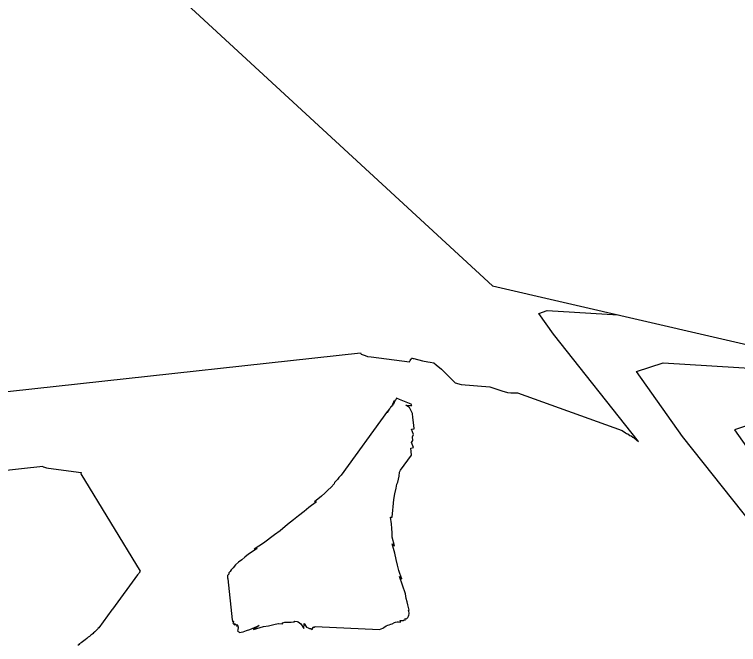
# Model space of a CAD drawing. Header units: metres. Extents: x 706349 to 713144, y 2649082 to 2655455.
# Drawn here: x 708603 to 709469, y 2652421 to 2653174 of the extents above; entities that cross this region are included whole.
import ezdxf

# ---------------------------------------------------------------- set-up
doc = ezdxf.new("R2010")
doc.units = ezdxf.units.M
for name, color, linetype in [('C-TINN-BNDY', 110, 'Continuous'), ('C-TOPO-MAJR', 9, 'Continuous'), ('C-TOPO-MINR', 8, 'Continuous')]:
    doc.layers.add(name, color=color, linetype=linetype)

msp = doc.modelspace()

# ---------------------------------------------------------------- linework, layer by layer
at = {"layer": 'C-TINN-BNDY', "color": 110, "linetype": 'Continuous', "lineweight": -3, "flags": 128}
msp.add_lwpolyline([(707277.41, 2654597.02), (709174.86, 2652849.91), (710752.5, 2652485.33)], dxfattribs=at)
at = {"layer": 'C-TOPO-MAJR', "color": 9, "linetype": 'Continuous', "lineweight": -3, "flags": 128}
msp.add_lwpolyline([(709517.45, 2652695.24), (709464.05, 2652677.69), (709556.09, 2652547.7)], dxfattribs=at)
at = {"layer": 'C-TOPO-MINR', "color": 8, "linetype": 'Continuous', "lineweight": -3, "flags": 128}
for points, elevation in [([(707925, 2652650.43), (709017.22, 2652769.79), (709017.86, 2652768.43), (709020.29, 2652767.59), (709022.78, 2652766.66), (709025.36, 2652765.61), (709029.82, 2652765.11), (709075.59, 2652759.02), (709076.44, 2652760.77), (709076.47, 2652760.71), (709077.11, 2652761.91), (709077.13, 2652761.77), (709077.6, 2652762.5), (709077.61, 2652762.32), (709078.1, 2652763.1), (709078.44, 2652763.53), (709078.5, 2652763.51), (709078.68, 2652763.51), (709078.71, 2652763.5), (709078.75, 2652763.5), (709078.85, 2652763.51), (709079.95, 2652763.23), (709080.85, 2652763), (709091, 2652760.38), (709097.47, 2652759.26), (709100.17, 2652758.65), (709104.56, 2652758.04), (709107.63, 2652755.59), (709114.02, 2652750.5), (709130.41, 2652734.07), (709137.21, 2652731.99), (709171.68, 2652729.03), (709186.07, 2652724.5), (709192.92, 2652722.32), (709196.85, 2652722.23), (709204.55, 2652722.03), (709329.94, 2652677.01), (709333.7, 2652674.14), (709334.93, 2652673.51), (709336.46, 2652672.89), (709338.98, 2652671.2), (709340.44, 2652670.6), (709342.82, 2652668.92), (709344.1, 2652668.23), (709349.59, 2652663.98), (709247.65, 2652792.21), (709230.08, 2652817.03), (709240.27, 2652820.38), (709325.26, 2652815.15)], 4), ([(709559.39, 2652471.82), (709401.87, 2652669.95), (709347.06, 2652747.36), (709378.86, 2652757.81), (709643.91, 2652741.52)], 2), ([(708051.11, 2652570.47), (708637.44, 2652634.55), (708637.78, 2652633.82), (708639.09, 2652633.37), (708640.43, 2652632.87), (708641.81, 2652632.31), (708644.2, 2652632.03), (708683.22, 2652626.84), (708682.53, 2652625.33), (708753.8, 2652509.07), (708752.81, 2652507.69), (708751.85, 2652506.32), (708750.36, 2652504.53), (708720.56, 2652463.58), (708719.7, 2652462.59), (708704.02, 2652441.35), (708703.09, 2652440.43), (708703.09, 2652440.09), (708702.18, 2652439.19), (708701.28, 2652438.31), (708700.39, 2652437.44), (708699.52, 2652436.57), (708697.55, 2652435.07), (708698.09, 2652435.05), (708695.9, 2652433.43), (708694.58, 2652432.33), (708693.05, 2652431.12), (708691.56, 2652429.94), (708689.89, 2652428.67), (708687.81, 2652426.87), (708686.27, 2652425.71), (708683.14, 2652423.41), (708680.49, 2652421.69), (708681.33, 2652421.87), (708678.96, 2652420.32)], 2)]:
    msp.add_lwpolyline(points, dxfattribs=dict(at, elevation=elevation))
at = {"layer": 'C-TOPO-MINR', "color": 8, "linetype": 'Continuous', "lineweight": -3, "elevation": 4, "flags": 128}
msp.add_lwpolyline([(708915.08, 2652445.84), (708917.18, 2652446.25), (708918.44, 2652446.36), (708919.04, 2652446.29), (708924.32, 2652446.05), (708923.67, 2652447.39), (708926.53, 2652448.05), (708930.19, 2652447.94), (708934.1, 2652448.13), (708938.2, 2652448.58), (708937.82, 2652449.24), (708941.22, 2652448.91), (708942.63, 2652448.3), (708945.65, 2652446.05), (708949.3, 2652440.52), (708949.74, 2652446.4), (708952.61, 2652441.97), (708954.47, 2652441.25), (708956.17, 2652440.58), (708957.67, 2652440.67), (708959.26, 2652439.37), (708960.31, 2652442.55), (708961.7, 2652441.87), (708962.9, 2652442.92), (709039.76, 2652439.36), (709041.75, 2652440.09), (709043.7, 2652440.79), (709045.1, 2652441.77), (709047.83, 2652443.66), (709049.66, 2652444.27), (709051.43, 2652444.87), (709053.14, 2652445.46), (709054.8, 2652446.04), (709057.57, 2652447.48), (709059.07, 2652448.04), (709060.87, 2652448.29), (709062.56, 2652448.54), (709064.81, 2652448.2), (709064.47, 2652450.23), (709066.58, 2652449.86), (709067.98, 2652450.11), (709069.06, 2652450.65), (709070.6, 2652450.59), (709070.53, 2652452.27), (709071.99, 2652452.19), (709072.9, 2652452.69), (709073.55, 2652453.47), (709074.18, 2652454.25), (709074.58, 2652455.33), (709074.97, 2652456.41), (709075.14, 2652457.81), (709075.31, 2652459.22), (709074.32, 2652462.36), (709075.42, 2652462.43), (709074.41, 2652465.74), (709073.58, 2652468.88), (709072.7, 2652472.2), (709071.48, 2652476.22), (709070.66, 2652481.81), (709063.52, 2652502.53), (709066.6, 2652499.3), (709062.85, 2652509.85), (709061.35, 2652516.15), (709059.74, 2652523.01), (709058.02, 2652530.48), (709054.9, 2652541.49), (709057.64, 2652539.15), (709055.02, 2652549.69), (709054.77, 2652554.77), (709054.48, 2652560.11), (709054.16, 2652565.68), (709053.1, 2652573.43), (709054.9, 2652573.51), (709055.61, 2652581.71), (709055.99, 2652585.94), (709056.35, 2652590.28), (709056.73, 2652594.73), (709058.27, 2652601.4), (709059.86, 2652608.22), (709060.33, 2652613.02), (709061.5, 2652615.24), (709063.19, 2652622.37), (709063.73, 2652627.44), (709064.94, 2652629.71), (709078.21, 2652647.64), (709077.72, 2652651.8), (709077.24, 2652656.01), (709080.38, 2652656.7), (709078.11, 2652662.76), (709079.47, 2652665.24), (709079.01, 2652669.59), (709080.35, 2652672.08), (709078.04, 2652678.46), (709081.26, 2652678.99), (709080.78, 2652683.48), (709079.77, 2652692.69), (709079.27, 2652697.37), (709075.78, 2652704.7), (709073.44, 2652705.9), (709071.05, 2652707.38), (709076.9, 2652706.79), (709078.23, 2652706.94), (709077.74, 2652708.36), (709063.84, 2652714.15), (709060.21, 2652715.62), (709059.21, 2652713.61), (709058.98, 2652713.17), (709058.64, 2652713.07), (709058.57, 2652713.15), (709056.51, 2652708.38), (709056.29, 2652708.28), (709055.73, 2652707.26), (709055.57, 2652707.24), (709057.42, 2652712.55), (709057.36, 2652712.68), (709056.58, 2652711.02), (709054.05, 2652705.4), (709054.39, 2652706.61), (709053.82, 2652705.59), (709053.74, 2652705.69), (709053.13, 2652704.83), (709052.93, 2652704.83), (709051.85, 2652702.63), (709051.82, 2652702.85), (709051.79, 2652703.07), (709051.25, 2652702.13), (709051.24, 2652702.35), (709050.17, 2652700.4), (709049, 2652698.37), (709049.52, 2652700.04), (709049.49, 2652700.24), (708993.83, 2652623.73), (708991.21, 2652620.72), (708989.69, 2652618.67), (708985.76, 2652614.79), (708985.74, 2652613.35), (708981.87, 2652609.53), (708978.05, 2652605.78), (708974.29, 2652602.06), (708970.58, 2652598.4), (708962.22, 2652592), (708964.51, 2652591.92), (708955.24, 2652585.05), (708949.63, 2652580.38), (708943.11, 2652575.22), (708936.8, 2652570.23), (708929.71, 2652564.85), (708920.85, 2652557.22), (708914.3, 2652552.29), (708901.05, 2652542.51), (708889.77, 2652535.18), (708893.36, 2652535.95), (708883.3, 2652529.39), (708878.73, 2652525.83), (708874.98, 2652522.72), (708871.31, 2652519.67), (708867.74, 2652516.69), (708864.71, 2652512.83), (708862.6, 2652510.6), (708861.17, 2652508.69), (708859.77, 2652506.8), (708859.62, 2652505.53), (708858.23, 2652503.64), (708858.09, 2652502.34), (708857.98, 2652501.04), (708858.49, 2652500.01), (708863.61, 2652450.89), (708863.86, 2652450.63), (708864.11, 2652450.36), (708864, 2652449.24), (708864.27, 2652448.95), (708864.86, 2652448.96), (708865.13, 2652448.67), (708865.75, 2652448.67), (708864.42, 2652447.29), (708864.62, 2652446.41), (708864.91, 2652446.11), (708865.57, 2652446.1), (708865.87, 2652445.79), (708867.34, 2652446.41), (708866.11, 2652444.82), (708867.62, 2652445.43), (708867.97, 2652445.08), (708868.73, 2652445.05), (708869.11, 2652444.7), (708870.38, 2652445.02), (708868.97, 2652443.31), (708870.25, 2652443.6), (708870.64, 2652443.22), (708870.57, 2652442.48), (708870.96, 2652442.08), (708870.32, 2652438.37), (708870.14, 2652437.61), (708870.45, 2652437.17), (708870.75, 2652436.71), (708871.59, 2652436.57), (708872.27, 2652435.58), (708874.42, 2652436.08), (708876.77, 2652436.62), (708880.82, 2652438.01), (708884.64, 2652439.13), (708896.05, 2652444.12), (708889, 2652439.21), (708901.21, 2652442.67), (708906.87, 2652443.8), (708915.08, 2652445.84)], close=True, dxfattribs=at)

doc.saveas('drawing.dxf')
